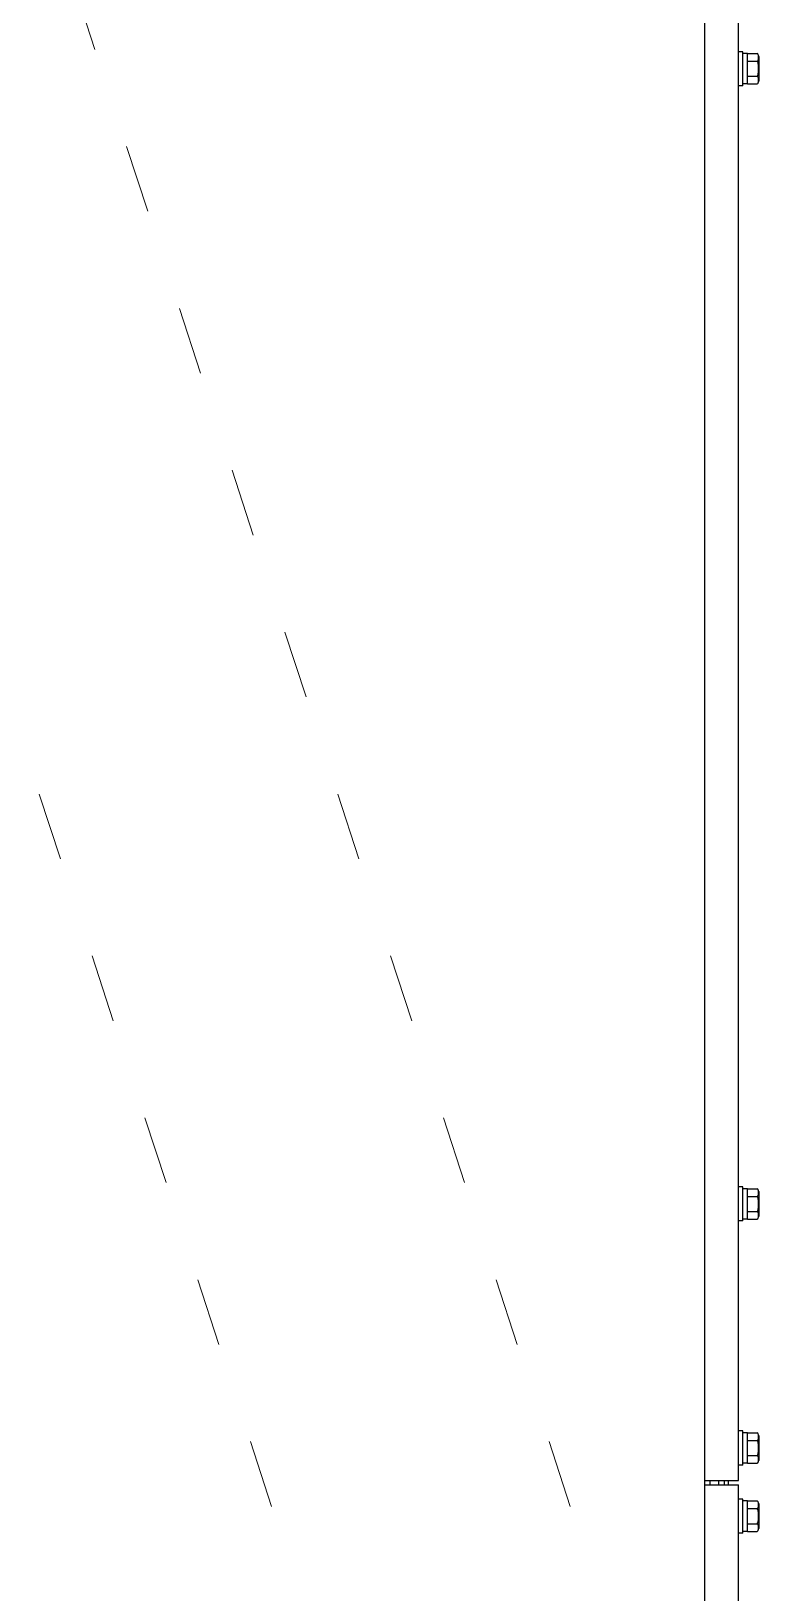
# Model space of a CAD drawing. Extents: x 61367 to 140945, y -1257 to 25588.
# Drawn here: x 71161 to 71422, y 19368 to 19918 of the extents above; entities that cross this region are included whole.
import ezdxf

# ---------------------------------------------------------------- set-up
doc = ezdxf.new("R2010")
doc.units = 0
doc.header["$MEASUREMENT"] = 0
doc.linetypes.add('ACAD_ISO03W100', pattern=[30, 12, -18])
doc.layers.get('0').update_dxf_attribs({"linetype": 'CONTINUOUS'})
for name, color, linetype in [('2401-00300-M6-16HWMC_0', 7, 'CONTINUOUS'), ('4212-68099_1_0', 7, 'CONTINUOUS'), ('4212-73754_1_0', 7, 'CONTINUOUS'), ('4212-73755_1_0', 7, 'CONTINUOUS'), ('4212-KH012_041_0', 7, 'CONTINUOUS')]:
    doc.layers.add(name, color=color, linetype=linetype)
doc.layers.add('THICK', color=7, linetype='CONTINUOUS', lineweight=0)

# ---------------------------------------------------------------- blocks, each defined once
blk = doc.blocks.new('ETRYRTERRTERWDDASW')
at = {"layer": 'THICK', "color": 1, "linetype": 'ACAD_ISO03W100', "ltscale": 2}
for p, q in [((214128.38, 51356.57), (213334.9, 48924.57)), ((214233.57, 51356.57), (213440.09, 48924.57))]:
    blk.add_line(p, q, dxfattribs=at)
blk = doc.blocks.new('ERGRTHTHRT')
at = {"layer": '2401-00300-M6-16HWMC_0', "color": 7, "linetype": 'Continuous'}
for p, q in [((-37107.11, -68032.16), (-37108.56, -68032.16)), ((-37107.11, -68044.16), (-37107.11, -68032.16)), ((-37105.46, -68032.79), (-37107.11, -68032.79)), ((-37105.46, -68043.54), (-37105.46, -68032.79)), ((-37105.46, -68032.81), (-37101.98, -68032.81)), ((-37105.46, -68035.49), (-37101.98, -68035.49)), ((-37101.46, -68033.81), (-37101.46, -68042.52)), ((-37107.11, -68044.16), (-37108.56, -68044.16)), ((-37105.46, -68043.54), (-37107.11, -68043.54)), ((-37105.46, -68040.84), (-37101.98, -68040.84)), ((-37105.46, -68043.52), (-37101.98, -68043.52)), ((-37107.11, -68432.16), (-37108.56, -68432.16)), ((-37107.11, -68444.16), (-37107.11, -68432.16)), ((-37105.46, -68432.79), (-37107.11, -68432.79)), ((-37105.46, -68443.54), (-37105.46, -68432.79)), ((-37105.46, -68432.81), (-37101.98, -68432.81)), ((-37101.46, -68433.81), (-37101.46, -68442.52)), ((-37105.46, -68435.49), (-37101.98, -68435.49)), ((-37107.11, -68444.16), (-37108.56, -68444.16)), ((-37105.46, -68443.54), (-37107.11, -68443.54)), ((-37105.46, -68440.84), (-37101.98, -68440.84)), ((-37105.46, -68443.52), (-37101.98, -68443.52)), ((-37107.11, -68518.16), (-37108.56, -68518.16)), ((-37107.11, -68530.16), (-37107.11, -68518.16)), ((-37105.46, -68518.79), (-37107.11, -68518.79)), ((-37105.46, -68529.54), (-37105.46, -68518.79)), ((-37105.46, -68518.81), (-37101.98, -68518.81)), ((-37105.46, -68521.49), (-37101.98, -68521.49)), ((-37101.46, -68519.81), (-37101.46, -68528.52)), ((-37105.46, -68526.84), (-37101.98, -68526.84)), ((-37107.11, -68530.16), (-37108.56, -68530.16)), ((-37105.46, -68529.54), (-37107.11, -68529.54)), ((-37105.46, -68529.52), (-37101.98, -68529.52)), ((-37107.11, -68542.16), (-37108.56, -68542.16)), ((-37107.11, -68554.16), (-37107.11, -68542.16)), ((-37105.46, -68542.79), (-37107.11, -68542.79)), ((-37105.46, -68553.54), (-37105.46, -68542.79)), ((-37105.46, -68542.81), (-37101.98, -68542.81)), ((-37101.46, -68543.81), (-37101.46, -68552.52)), ((-37105.46, -68545.49), (-37101.98, -68545.49)), ((-37107.11, -68554.16), (-37108.56, -68554.16)), ((-37105.46, -68553.54), (-37107.11, -68553.54)), ((-37105.46, -68550.84), (-37101.98, -68550.84)), ((-37105.46, -68553.52), (-37101.98, -68553.52))]:
    blk.add_line(p, q, dxfattribs=at)
for centre, start, end in [((-37102.68, -68033.81), 0, 55.052), ((-37102.68, -68042.52), 304.948, 0), ((-37102.68, -68433.81), 0, 55.052), ((-37102.68, -68442.52), 304.948, 0), ((-37102.68, -68519.81), 0, 55.052), ((-37102.68, -68528.52), 304.948, 0), ((-37102.68, -68543.81), 0, 55.052), ((-37102.68, -68552.52), 304.948, 0)]:
    blk.add_arc(centre, 1.22, start, end, dxfattribs=at)
for points, knots in [([(-37101.98, -68035.49), (-37101.86, -68035.41), (-37101.68, -68035.21), (-37101.51, -68034.73), (-37101.48, -68034.15), (-37101.51, -68033.56), (-37101.68, -68033.09), (-37101.86, -68032.89), (-37101.98, -68032.81)], [0, 0, 0, 0, 0.143491, 0.266268, 0.499999, 0.733731, 0.856509, 1, 1, 1, 1]), ([(-37101.98, -68040.84), (-37101.71, -68040.47), (-37101.51, -68039.53), (-37101.48, -68038.16), (-37101.51, -68036.8), (-37101.71, -68035.86), (-37101.98, -68035.49)], [0, 0, 0, 0, 0.248888, 0.499999, 0.75111, 1, 1, 1, 1]), ([(-37101.98, -68043.52), (-37101.86, -68043.44), (-37101.68, -68043.24), (-37101.51, -68042.77), (-37101.48, -68042.18), (-37101.51, -68041.59), (-37101.68, -68041.12), (-37101.86, -68040.92), (-37101.98, -68040.84)], [0, 0, 0, 0, 0.14349, 0.266269, 0.5, 0.733731, 0.856508, 1, 1, 1, 1]), ([(-37101.98, -68435.49), (-37101.86, -68435.41), (-37101.68, -68435.21), (-37101.51, -68434.73), (-37101.48, -68434.15), (-37101.51, -68433.56), (-37101.68, -68433.09), (-37101.86, -68432.89), (-37101.98, -68432.81)], [0, 0, 0, 0, 0.143491, 0.266268, 0.499999, 0.733731, 0.856509, 1, 1, 1, 1]), ([(-37101.98, -68440.84), (-37101.71, -68440.47), (-37101.51, -68439.53), (-37101.48, -68438.16), (-37101.51, -68436.8), (-37101.71, -68435.86), (-37101.98, -68435.49)], [0, 0, 0, 0, 0.248888, 0.499999, 0.75111, 1, 1, 1, 1]), ([(-37101.98, -68443.52), (-37101.86, -68443.44), (-37101.68, -68443.24), (-37101.51, -68442.77), (-37101.48, -68442.18), (-37101.51, -68441.59), (-37101.68, -68441.12), (-37101.86, -68440.92), (-37101.98, -68440.84)], [0, 0, 0, 0, 0.14349, 0.266269, 0.5, 0.733731, 0.856508, 1, 1, 1, 1]), ([(-37101.98, -68521.49), (-37101.86, -68521.41), (-37101.68, -68521.21), (-37101.51, -68520.73), (-37101.48, -68520.15), (-37101.51, -68519.56), (-37101.68, -68519.09), (-37101.86, -68518.89), (-37101.98, -68518.81)], [0, 0, 0, 0, 0.143491, 0.266268, 0.499999, 0.733731, 0.856509, 1, 1, 1, 1]), ([(-37101.98, -68526.84), (-37101.71, -68526.47), (-37101.51, -68525.53), (-37101.48, -68524.16), (-37101.51, -68522.8), (-37101.71, -68521.86), (-37101.98, -68521.49)], [0, 0, 0, 0, 0.248888, 0.499999, 0.75111, 1, 1, 1, 1]), ([(-37101.98, -68529.52), (-37101.86, -68529.44), (-37101.68, -68529.24), (-37101.51, -68528.77), (-37101.48, -68528.18), (-37101.51, -68527.59), (-37101.68, -68527.12), (-37101.86, -68526.92), (-37101.98, -68526.84)], [0, 0, 0, 0, 0.14349, 0.266269, 0.5, 0.733731, 0.856508, 1, 1, 1, 1]), ([(-37101.98, -68545.49), (-37101.86, -68545.41), (-37101.68, -68545.21), (-37101.51, -68544.73), (-37101.48, -68544.15), (-37101.51, -68543.56), (-37101.68, -68543.09), (-37101.86, -68542.89), (-37101.98, -68542.81)], [0, 0, 0, 0, 0.143491, 0.266268, 0.499999, 0.733731, 0.856509, 1, 1, 1, 1]), ([(-37101.98, -68550.84), (-37101.71, -68550.47), (-37101.51, -68549.53), (-37101.48, -68548.16), (-37101.51, -68546.8), (-37101.71, -68545.86), (-37101.98, -68545.49)], [0, 0, 0, 0, 0.248888, 0.499999, 0.75111, 1, 1, 1, 1]), ([(-37101.98, -68553.52), (-37101.86, -68553.44), (-37101.68, -68553.24), (-37101.51, -68552.77), (-37101.48, -68552.18), (-37101.51, -68551.59), (-37101.68, -68551.12), (-37101.86, -68550.92), (-37101.98, -68550.84)], [0, 0, 0, 0, 0.14349, 0.266269, 0.5, 0.733731, 0.856508, 1, 1, 1, 1])]:
    blk.add_open_spline(points, degree=3, knots=knots, dxfattribs=at)
at = {"layer": '4212-68099_1_0', "color": 7, "linetype": 'Continuous'}
blk.add_line((-37120.56, -67513.16), (-37120.56, -69588.16), dxfattribs=at)
at = {"layer": '4212-73754_1_0', "color": 7, "linetype": 'Continuous'}
for p, q in [((-37108.56, -68535.66), (-37108.56, -67514.86)), ((-37120.56, -68535.66), (-37108.56, -68535.66))]:
    blk.add_line(p, q, dxfattribs=at)
at = {"layer": '4212-73755_1_0', "color": 7, "linetype": 'Continuous'}
for p, q in [((-37120.56, -68537.16), (-37108.56, -68537.16)), ((-37113.56, -68536.96), (-37113.56, -68535.66)), ((-37112.06, -68536.96), (-37112.06, -68535.66)), ((-37108.56, -69588.66), (-37108.56, -68537.16))]:
    blk.add_line(p, q, dxfattribs=at)
for radius, end in [(1.7, 186.7683), (0.2, 270)]:
    blk.add_arc((-37111.86, -68536.96), radius, 180, end, dxfattribs=at)
at = {"layer": '4212-KH012_041_0', "color": 7, "linetype": 'Continuous'}
for p, q in [((-37118.56, -68537.16), (-37118.56, -68535.66)), ((-37115.56, -68537.16), (-37115.56, -68535.66))]:
    blk.add_line(p, q, dxfattribs=at)

msp = doc.modelspace()

# ---------------------------------------------------------------- block references
at = {"lineweight": -3}
msp.add_blockref('ERGRTHTHRT', (108519.232, 87943.251), dxfattribs=at)
at = {"xscale": -1}
msp.add_blockref('ETRYRTERRTERWDDASW', (285137.262, -30908.483), dxfattribs=at)

doc.saveas('drawing.dxf')
